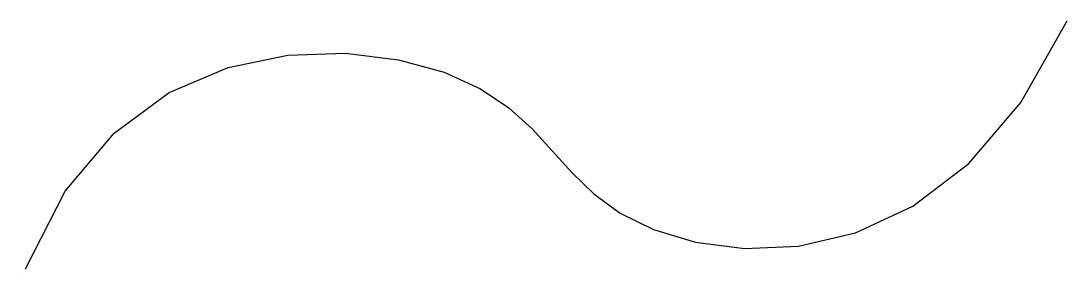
# Model space of a CAD drawing. Header units: millimetres. Extents: x 1340 to 3334, y 1271 to 1762.
import ezdxf

# ---------------------------------------------------------------- set-up
doc = ezdxf.new("R2010")
doc.units = ezdxf.units.MM

msp = doc.modelspace()

# ---------------------------------------------------------------- linework, layer by layer
at = {"extrusion": (0, -1, -2.22045e-16)}
msp.add_line((1340.3, 1271), (1340.3, 1271, 1000), dxfattribs=at)
msp.add_lwpolyline([(1349.2, 1288.5), (1424.8, 1437.1), (1517.8, 1547.9), (1623, 1625.2), (1735.1, 1673.5), (1848.9, 1697.1), (1959, 1700.5), (2060.1, 1688), (2147.1, 1664.1), (2216.1, 1632.7), (2270.4, 1596), (2314.4, 1555.8), (2353, 1513.9), (2390.8, 1471.9), (2432.4, 1431.7), (2482.6, 1395), (2546, 1363.7), (2625.8, 1339.8), (2719.3, 1327.6), (2822.3, 1331.9), (2930.7, 1357.2), (3040.2, 1408.2), (3146.8, 1489.6), (3246.2, 1606.1), (3334.2, 1762.3)])

doc.saveas('drawing.dxf')
